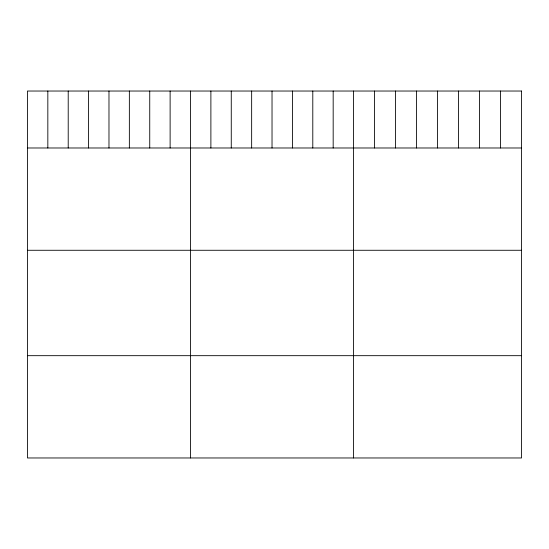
<?xml version="1.0" encoding="UTF-8"?>
<svg xmlns="http://www.w3.org/2000/svg" width="549" height="549" viewBox="0 0 549 549"><rect width="100%" height="100%" fill="white"/><g stroke="black" fill="none" stroke-linecap="round" stroke-linejoin="round"><path stroke-width="0.82" d="M27.45 147.983L521.55 147.983M27.45 250.275L521.55 250.275M27.45 355.677L521.55 355.677M500.551 91.031L500.551 147.983M479.551 91.031L479.551 147.983M458.552 91.031L458.552 147.983M437.553 91.031L437.553 147.983M416.554 91.031L416.554 147.983M395.555 91.031L395.555 147.983M374.555 91.031L374.555 147.983M353.556 91.031L353.556 457.969M333.174 91.031L333.174 147.983M312.793 91.031L312.793 147.983M292.411 91.031L292.411 147.983M272.029 91.031L272.029 147.983M251.648 91.031L251.648 147.983M231.266 91.031L231.266 147.983M210.885 91.031L210.885 147.983M190.503 91.031L190.503 457.969M170.121 91.031L170.121 147.983M149.74 91.031L149.74 147.983M129.358 91.031L129.358 147.983M108.977 91.031L108.977 147.983M88.595 91.031L88.595 147.983M68.213 91.031L68.213 147.983M47.832 91.031L47.832 147.983M521.55 91.031L27.45 91.031L27.45 457.969L521.55 457.969L521.55 91.031"/></g></svg>
